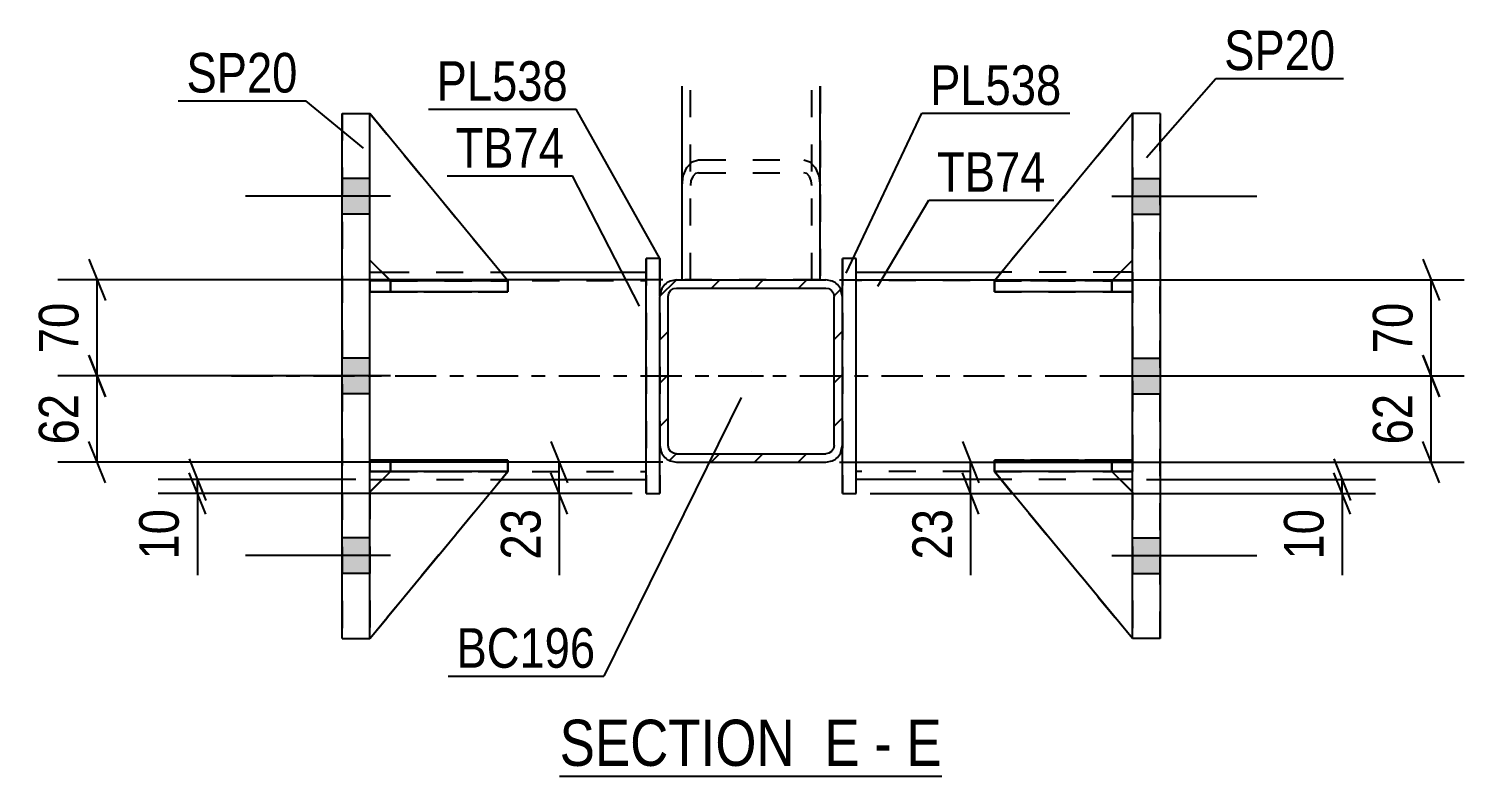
# Model space of a CAD drawing. Header units: millimetres. Extents: x 0 to 841, y 0 to 594.
# Drawn here: x 204.1 to 308, y 150.9 to 205 of the extents above; entities that cross this region are included whole.
import ezdxf

# ---------------------------------------------------------------- set-up
doc = ezdxf.new("R2010")
doc.units = ezdxf.units.MM
doc.linetypes.add('DXK_LINE_DOT2', pattern=[3.9198, 1.9599, -1.9599])
doc.linetypes.add('DXK_LINE_DOT3', pattern=[5.9187, 2.979, -0.9799, 0.9799, -0.9799])
doc.styles.add('Arial Narrow', font='ARIALN.TTF', dxfattribs={"height": 0.2})

# ---------------------------------------------------------------- blocks, each defined once
blk = doc.blocks.new('Unknown-303386140-16 - 5019')
at = {"color": 6, "linetype": 'Continuous'}
blk.add_line((242.54, 150.93), (270.19, 150.93), dxfattribs=at)
at = {"color": 0, "linetype": 'Continuous'}
for points in [[(260.65, 151.68), (260.65, 155.18), (242.54, 155.18), (242.54, 151.68)], [(264.25, 151.68), (264.25, 155.18), (261.7, 155.18), (261.7, 151.68)], [(266.58, 151.68), (266.58, 155.18), (265.3, 155.18), (265.3, 151.68)], [(270.19, 151.68), (270.19, 155.18), (267.63, 155.18), (267.63, 151.68)]]:
    blk.add_wipeout(points, dxfattribs=at)
at = {"color": 7, "linetype": 'Continuous', "style": 'Arial Narrow'}
for s, p in [('SECTION ', (242.54, 151.68)), ('E', (261.7, 151.68)), ('E', (267.63, 151.68)), ('-', (265.3, 151.68))]:
    blk.add_text(s, height=3.34, dxfattribs=at).set_placement(p)
blk = doc.blocks.new('Part-303386140-5073 - 5019')
at = {"color": 2, "linetype": 'Continuous'}
for p, q in [((264, 187.39), (274.51, 187.39)), ((284, 187.39), (283.11, 187.39)), ((274.49, 172.39), (264, 172.39)), ((284, 172.39), (283.09, 172.39))]:
    blk.add_line(p, q, dxfattribs=at)
at = {"color": 7, "linetype": 'DXK_LINE_DOT2'}
for p, q in [((264, 172.39), (264, 187.39)), ((283.11, 187.39), (274.51, 187.39)), ((284, 187.39), (284, 172.39)), ((284, 186.79), (264, 186.79)), ((284, 172.99), (264, 172.99)), ((283.09, 172.39), (274.49, 172.39))]:
    blk.add_line(p, q, dxfattribs=at)
at = {"color": 7, "linetype": 'DXK_LINE_DOT3'}
blk.add_line((254, 179.89), (294, 179.89), dxfattribs=at)
blk = doc.blocks.new('Part-303386140-5051 - 5019')
at = {"color": 7, "linetype": 'DXK_LINE_DOT2'}
for p, q in [((251.4, 186.85), (251.4, 200.85)), ((252, 186.85), (252, 200.85)), ((260.8, 186.85), (260.8, 200.85)), ((261.4, 200.85), (261.4, 186.85)), ((261.4, 186.85), (251.4, 186.85))]:
    blk.add_line(p, q, dxfattribs=at)
blk = doc.blocks.new('Part-303386140-5091 - 5019')
at = {"color": 7, "linetype": 'DXK_LINE_DOT2'}
for p, q in [((284, 198.89), (274, 186.78)), ((274, 186.78), (284, 198.89)), ((284, 188.28), (284, 198.89)), ((282.5, 186.78), (284, 188.28)), ((282.5, 186.78), (284, 188.28)), ((274, 186.78), (282.5, 186.78)), ((274, 186.78), (274, 186.78)), ((282.5, 186.78), (274, 186.78)), ((282.5, 186.78), (282.5, 186.78))]:
    blk.add_line(p, q, dxfattribs=at)
blk = doc.blocks.new('Bolt-303386140-5027 - 5019')
at = {"linetype": 'Continuous'}
for points in [[(228.8, 191.59), (228.8, 194.19), (226.8, 194.19), (226.8, 191.59)], [(228.8, 191.59), (228.8, 194.19), (226.8, 194.19), (226.8, 191.59)], [(228.8, 191.59), (228.8, 194.19), (226.8, 194.19), (226.8, 191.59)], [(228.8, 178.59), (228.8, 181.19), (226.8, 181.19), (226.8, 178.59)], [(228.8, 178.59), (228.8, 181.19), (226.8, 181.19), (226.8, 178.59)], [(228.8, 165.59), (228.8, 168.19), (226.8, 168.19), (226.8, 165.59)], [(228.8, 165.59), (228.8, 168.19), (226.8, 168.19), (226.8, 165.59)], [(228.8, 165.59), (228.8, 168.19), (226.8, 168.19), (226.8, 165.59)]]:
    blk.add_hatch(color=1, dxfattribs=at).paths.add_polyline_path(points)
at = {"color": 1, "linetype": 'Continuous'}
for p, q in [((228.8, 194.19), (226.8, 194.19)), ((228.8, 194.19), (226.8, 194.19)), ((228.8, 194.19), (226.8, 194.19)), ((230.3, 192.89), (219.8, 192.89)), ((230.3, 192.89), (219.8, 192.89)), ((230.3, 192.89), (219.8, 192.89)), ((228.8, 191.59), (226.8, 191.59)), ((228.8, 191.59), (226.8, 191.59)), ((228.8, 191.59), (226.8, 191.59)), ((228.8, 181.19), (226.8, 181.19)), ((228.8, 181.19), (226.8, 181.19)), ((230.3, 179.89), (219.8, 179.89)), ((230.3, 179.89), (219.8, 179.89)), ((228.8, 178.59), (226.8, 178.59)), ((228.8, 178.59), (226.8, 178.59)), ((228.8, 168.19), (226.8, 168.19)), ((228.8, 168.19), (226.8, 168.19)), ((228.8, 168.19), (226.8, 168.19)), ((230.3, 166.89), (219.8, 166.89)), ((230.3, 166.89), (219.8, 166.89)), ((230.3, 166.89), (219.8, 166.89)), ((228.8, 165.59), (226.8, 165.59)), ((228.8, 165.59), (226.8, 165.59)), ((228.8, 165.59), (226.8, 165.59))]:
    blk.add_line(p, q, dxfattribs=at)
blk = doc.blocks.new('Part-303386140-5068 - 5019')
at = {"linetype": 'Continuous'}
h = blk.add_hatch(dxfattribs=at)
h.set_pattern_fill('', scale=0.7, style=0, pattern_type=0)
h.set_pattern_definition([(45, (250.9957, 186.852), (-1.57154, 1.57154), [])])
h.paths.add_polyline_path([(261.8, 186.85), (251, 186.85), (250.54, 186.76), (250.15, 186.5), (249.89, 186.11), (249.8, 185.65), (249.8, 174.85), (249.89, 174.39), (250.15, 174), (250.54, 173.74), (251, 173.65), (261.8, 173.65), (262.25, 173.74), (262.64, 174), (262.9, 174.39), (263, 174.85), (263, 185.65), (262.9, 186.11), (262.64, 186.5), (262.25, 186.76)])
h.paths.add_polyline_path([(262.35, 185.88), (262.4, 185.65), (262.4, 174.85), (262.35, 174.62), (262.22, 174.43), (262.03, 174.3), (261.8, 174.25), (251, 174.25), (250.77, 174.3), (250.57, 174.43), (250.44, 174.62), (250.4, 174.85), (250.4, 185.65), (250.44, 185.88), (250.57, 186.08), (250.77, 186.21), (251, 186.25), (261.8, 186.25), (262.03, 186.21), (262.22, 186.08)])
at = {"color": 2, "linetype": 'Continuous'}
for p, q in [((249.89, 186.11), (249.8, 185.65)), ((250.44, 185.88), (250.57, 186.08)), ((251, 186.85), (250.54, 186.76)), ((250.57, 186.08), (250.77, 186.21)), ((250.77, 186.21), (251, 186.25)), ((251, 186.85), (251, 186.85)), ((251, 186.85), (261.8, 186.85)), ((251, 186.25), (251, 186.25)), ((251, 186.25), (261.8, 186.25)), ((261.8, 186.85), (261.8, 186.85)), ((262.25, 186.76), (261.8, 186.85)), ((261.8, 186.25), (261.8, 186.25)), ((261.8, 186.25), (262.03, 186.21)), ((262.03, 186.21), (262.22, 186.08)), ((262.22, 186.08), (262.35, 185.88)), ((263, 185.65), (262.9, 186.11)), ((249.8, 185.65), (249.8, 185.65)), ((249.8, 174.85), (249.8, 185.65)), ((250.4, 185.65), (250.44, 185.88)), ((250.4, 185.65), (250.4, 185.65)), ((250.4, 174.85), (250.4, 185.65)), ((262.35, 185.88), (262.4, 185.65)), ((262.4, 185.65), (262.4, 185.65)), ((262.4, 174.85), (262.4, 185.65)), ((263, 185.65), (263, 185.65)), ((263, 174.85), (263, 185.65)), ((249.8, 174.85), (249.8, 174.85)), ((249.8, 174.85), (249.89, 174.39)), ((250.4, 174.85), (250.4, 174.85)), ((250.44, 174.62), (250.4, 174.85)), ((250.57, 174.43), (250.44, 174.62)), ((262.35, 174.62), (262.22, 174.43)), ((262.4, 174.85), (262.35, 174.62)), ((262.4, 174.85), (262.4, 174.85)), ((262.9, 174.39), (263, 174.85)), ((263, 174.85), (263, 174.85)), ((250.54, 173.74), (251, 173.65)), ((250.77, 174.3), (250.57, 174.43)), ((251, 174.25), (250.77, 174.3)), ((251, 174.25), (251, 174.25)), ((251, 174.25), (261.8, 174.25)), ((251, 173.65), (251, 173.65)), ((251, 173.65), (261.8, 173.65)), ((262.03, 174.3), (261.8, 174.25)), ((261.8, 174.25), (261.8, 174.25)), ((261.8, 173.65), (262.25, 173.74)), ((261.8, 173.65), (261.8, 173.65)), ((262.22, 174.43), (262.03, 174.3))]:
    blk.add_line(p, q, dxfattribs=at)
at = {"color": 7, "linetype": 'DXK_LINE_DOT3'}
blk.add_line((256.4, 180.25), (256.4, 180.25), dxfattribs=at)
at = {"color": 2, "linetype": 'Continuous'}
for centre, start, end in [((251, 185.65), 112.5, 157.5), ((261.8, 185.65), 22.5, 67.5), ((251, 174.85), 202.5, 247.5), ((261.8, 174.85), 292.5, 337.5)]:
    blk.add_arc(centre, 1.2, start, end, dxfattribs=at)
blk = doc.blocks.new('Part-303386140-5052 - 5019')
at = {"color": 2, "linetype": 'Continuous'}
for p, q in [((251.4, 186.85), (251.4, 200.85)), ((261.4, 186.85), (261.4, 200.85))]:
    blk.add_line(p, q, dxfattribs=at)
at = {"color": 7, "linetype": 'DXK_LINE_DOT2'}
for p, q in [((252, 186.85), (252, 200.85)), ((260.8, 186.85), (260.8, 200.85)), ((251.75, 194.98), (252.14, 195.39)), ((252.14, 195.39), (252.6, 195.53)), ((252.6, 195.53), (260.2, 195.53)), ((260.2, 195.53), (260.65, 195.39)), ((260.65, 195.39), (261.04, 194.98)), ((251.4, 193.67), (251.49, 194.38)), ((251.49, 194.38), (251.75, 194.98)), ((252.17, 194.33), (252.04, 194.02)), ((252.37, 194.53), (252.17, 194.33)), ((252.6, 194.6), (252.37, 194.53)), ((252.6, 194.6), (260.2, 194.6)), ((260.43, 194.53), (260.2, 194.6)), ((260.62, 194.33), (260.43, 194.53)), ((260.75, 194.02), (260.62, 194.33)), ((261.04, 194.98), (261.3, 194.38)), ((261.3, 194.38), (261.4, 193.67)), ((252.04, 194.02), (252, 193.67)), ((260.8, 193.67), (260.75, 194.02)), ((261.4, 186.85), (251.4, 186.85))]:
    blk.add_line(p, q, dxfattribs=at)
blk = doc.blocks.new('Part-303386140-5092 - 5019')
at = {"color": 2, "linetype": 'Continuous'}
for p, q in [((284, 198.89), (274, 186.78)), ((282.51, 186.79), (284, 188.28)), ((275.25, 186.78), (274, 186.78)), ((274, 186.78), (274, 186.78))]:
    blk.add_line(p, q, dxfattribs=at)
at = {"color": 7, "linetype": 'DXK_LINE_DOT2'}
for p, q in [((274, 186.78), (284, 198.89)), ((284, 188.28), (284, 198.89)), ((282.5, 186.78), (284, 188.28)), ((282.5, 186.78), (274, 186.78)), ((282.5, 186.78), (275.25, 186.78)), ((282.5, 186.78), (282.51, 186.79)), ((282.5, 186.78), (282.5, 186.78))]:
    blk.add_line(p, q, dxfattribs=at)
blk = doc.blocks.new('Bolt-303386140-5028 - 5019')
at = {"linetype": 'Continuous'}
for points in [[(286, 191.59), (286, 194.19), (284, 194.19), (284, 191.59)], [(286, 191.59), (286, 194.19), (284, 194.19), (284, 191.59)], [(286, 191.59), (286, 194.19), (284, 194.19), (284, 191.59)], [(286, 178.59), (286, 181.19), (284, 181.19), (284, 178.59)], [(286, 178.59), (286, 181.19), (284, 181.19), (284, 178.59)], [(286, 165.59), (286, 168.19), (284, 168.19), (284, 165.59)], [(286, 165.59), (286, 168.19), (284, 168.19), (284, 165.59)], [(286, 165.59), (286, 168.19), (284, 168.19), (284, 165.59)]]:
    blk.add_hatch(color=1, dxfattribs=at).paths.add_polyline_path(points)
at = {"color": 1, "linetype": 'Continuous'}
for p, q in [((284, 194.19), (286, 194.19)), ((284, 194.19), (286, 194.19)), ((284, 194.19), (286, 194.19)), ((282.5, 192.89), (293, 192.89)), ((282.5, 192.89), (293, 192.89)), ((282.5, 192.89), (293, 192.89)), ((284, 191.59), (286, 191.59)), ((284, 191.59), (286, 191.59)), ((284, 191.59), (286, 191.59)), ((284, 181.19), (286, 181.19)), ((284, 181.19), (286, 181.19)), ((282.5, 179.89), (293, 179.89)), ((282.5, 179.89), (293, 179.89)), ((284, 178.59), (286, 178.59)), ((284, 178.59), (286, 178.59)), ((284, 168.19), (286, 168.19)), ((284, 168.19), (286, 168.19)), ((284, 168.19), (286, 168.19)), ((282.5, 166.89), (293, 166.89)), ((282.5, 166.89), (293, 166.89)), ((282.5, 166.89), (293, 166.89)), ((284, 165.59), (286, 165.59)), ((284, 165.59), (286, 165.59)), ((284, 165.59), (286, 165.59))]:
    blk.add_line(p, q, dxfattribs=at)
blk = doc.blocks.new('Part-303386140-5078 - 5019')
at = {"color": 2, "linetype": 'Continuous'}
for p, q in [((263, 171.39), (263, 188.39)), ((264, 188.39), (263, 188.39)), ((264, 171.39), (264, 188.39)), ((263, 171.39), (264, 171.39))]:
    blk.add_line(p, q, dxfattribs=at)
at = {"color": 7, "linetype": 'DXK_LINE_DOT2'}
for p, q in [((263, 188.39), (263, 171.39)), ((264, 171.39), (264, 188.39))]:
    blk.add_line(p, q, dxfattribs=at)
blk = doc.blocks.new('Part-303386140-5083 - 5019')
at = {"color": 2, "linetype": 'Continuous'}
for p, q in [((248.8, 171.39), (248.8, 188.39)), ((249.8, 188.39), (248.8, 188.39)), ((249.8, 185.69), (249.8, 188.39)), ((249.8, 171.39), (249.8, 174.81)), ((248.8, 171.39), (249.8, 171.39))]:
    blk.add_line(p, q, dxfattribs=at)
at = {"color": 7, "linetype": 'DXK_LINE_DOT2'}
for p, q in [((248.8, 188.39), (248.8, 171.39)), ((249.8, 188.39), (249.8, 171.39)), ((249.8, 174.81), (249.8, 185.69))]:
    blk.add_line(p, q, dxfattribs=at)
blk = doc.blocks.new('Part-303386140-5088 - 5019')
at = {"color": 2, "linetype": 'Continuous'}
for p, q in [((228.8, 187.39), (229.69, 187.39)), ((238.3, 187.39), (248.8, 187.39)), ((228.8, 172.39), (229.71, 172.39)), ((238.32, 172.39), (248.8, 172.39))]:
    blk.add_line(p, q, dxfattribs=at)
at = {"color": 7, "linetype": 'DXK_LINE_DOT2'}
for p, q in [((228.8, 172.39), (228.8, 187.39)), ((229.69, 187.39), (238.3, 187.39)), ((248.8, 172.39), (248.8, 187.39)), ((228.8, 186.79), (248.8, 186.79)), ((228.8, 172.99), (248.8, 172.99)), ((229.71, 172.39), (238.32, 172.39))]:
    blk.add_line(p, q, dxfattribs=at)
at = {"color": 7, "linetype": 'DXK_LINE_DOT3'}
blk.add_line((218.8, 179.89), (258.8, 179.89), dxfattribs=at)
blk = doc.blocks.new('Part-303386140-5089 - 5019')
at = {"color": 7, "linetype": 'DXK_LINE_DOT2'}
for p, q in [((274, 172.98), (282.5, 172.98)), ((284, 160.89), (274, 172.98)), ((274, 172.98), (274, 172.98)), ((282.5, 172.98), (274, 172.98)), ((274, 172.98), (284, 160.89)), ((282.5, 172.98), (284, 171.48)), ((282.5, 172.98), (282.5, 172.98)), ((284, 171.48), (282.5, 172.98)), ((284, 171.48), (284, 160.89))]:
    blk.add_line(p, q, dxfattribs=at)
blk = doc.blocks.new('Part-303386140-5090 - 5019')
at = {"color": 2, "linetype": 'Continuous'}
for p, q in [((274, 172.98), (274, 172.98)), ((282.5, 172.98), (274, 172.98)), ((284, 160.89), (274, 172.98)), ((282.5, 172.98), (282.5, 172.98)), ((282.5, 172.98), (284, 171.48))]:
    blk.add_line(p, q, dxfattribs=at)
at = {"color": 7, "linetype": 'DXK_LINE_DOT2'}
for p, q in [((274, 172.98), (282.5, 172.98)), ((284, 160.89), (274, 172.98)), ((282.5, 172.98), (284, 171.48)), ((284, 171.48), (284, 160.89))]:
    blk.add_line(p, q, dxfattribs=at)
blk = doc.blocks.new('Part-303386140-5093 - 5019')
at = {"color": 7, "linetype": 'DXK_LINE_DOT2'}
for p, q in [((274, 172.99), (274, 173.79)), ((274, 173.79), (282.5, 173.79)), ((284, 173.79), (274, 173.79)), ((282.5, 172.99), (282.5, 173.79)), ((282.5, 173.79), (284, 173.79)), ((284, 172.99), (284, 173.79)), ((284, 172.99), (284, 173.79)), ((284, 173.79), (284, 173.79)), ((282.5, 172.99), (274, 172.99)), ((274, 172.99), (284, 172.99)), ((284, 172.99), (282.5, 172.99)), ((284, 172.99), (284, 172.99))]:
    blk.add_line(p, q, dxfattribs=at)
blk = doc.blocks.new('Part-303386140-5094 - 5019')
at = {"color": 7, "linetype": 'DXK_LINE_DOT2'}
for p, q in [((274, 185.99), (274, 186.79)), ((274, 186.79), (282.5, 186.79)), ((284, 186.79), (274, 186.79)), ((282.5, 185.99), (274, 185.99)), ((274, 185.99), (284, 185.99)), ((282.5, 185.99), (282.5, 186.79)), ((282.5, 186.79), (284, 186.79)), ((284, 185.99), (282.5, 185.99)), ((284, 185.99), (284, 186.79)), ((284, 185.99), (284, 186.79)), ((284, 186.79), (284, 186.79)), ((284, 185.99), (284, 185.99))]:
    blk.add_line(p, q, dxfattribs=at)
blk = doc.blocks.new('Part-303386140-5095 - 5019')
at = {"color": 2, "linetype": 'Continuous'}
for p, q in [((274, 173.79), (284, 173.79)), ((274, 173.79), (274, 172.99)), ((284, 173.79), (284, 173.79)), ((284, 173.79), (284, 172.99)), ((284, 172.99), (274, 172.99)), ((284, 172.99), (284, 172.99))]:
    blk.add_line(p, q, dxfattribs=at)
at = {"color": 7, "linetype": 'DXK_LINE_DOT2'}
for p, q in [((282.5, 173.79), (274, 173.79)), ((284, 173.79), (282.5, 173.79)), ((282.5, 173.79), (282.5, 172.99)), ((284, 173.79), (284, 172.99)), ((274, 172.99), (282.5, 172.99)), ((282.5, 172.99), (284, 172.99))]:
    blk.add_line(p, q, dxfattribs=at)
blk = doc.blocks.new('Part-303386140-5096 - 5019')
at = {"color": 2, "linetype": 'Continuous'}
for p, q in [((274.01, 186.79), (274, 186.79)), ((274, 186.79), (274, 185.99)), ((284, 185.99), (274, 185.99)), ((284, 186.79), (275.25, 186.79)), ((284, 186.79), (284, 186.79)), ((284, 186.79), (284, 185.99)), ((284, 185.99), (284, 185.99))]:
    blk.add_line(p, q, dxfattribs=at)
at = {"color": 7, "linetype": 'DXK_LINE_DOT2'}
for p, q in [((274, 185.99), (282.5, 185.99)), ((275.25, 186.79), (274.01, 186.79)), ((282.5, 186.79), (274.01, 186.79)), ((282.5, 186.79), (284, 186.79)), ((282.5, 186.79), (282.5, 185.99)), ((282.5, 185.99), (284, 185.99)), ((284, 186.79), (284, 185.99))]:
    blk.add_line(p, q, dxfattribs=at)
blk = doc.blocks.new('Part-303386140-5097 - 5019')
at = {"color": 7, "linetype": 'DXK_LINE_DOT2'}
for p, q in [((230.3, 172.98), (228.8, 171.48)), ((228.8, 160.89), (238.8, 172.98)), ((228.8, 171.48), (230.3, 172.98)), ((238.8, 172.98), (228.8, 160.89)), ((238.8, 172.98), (230.3, 172.98)), ((230.3, 172.98), (230.3, 172.98)), ((230.3, 172.98), (238.8, 172.98)), ((238.8, 172.98), (238.8, 172.98)), ((228.8, 171.48), (228.8, 160.89))]:
    blk.add_line(p, q, dxfattribs=at)
blk = doc.blocks.new('Part-303386140-5098 - 5019')
at = {"color": 2, "linetype": 'Continuous'}
for p, q in [((230.3, 172.98), (228.8, 171.48)), ((228.8, 160.89), (238.8, 172.98)), ((238.8, 172.98), (230.3, 172.98)), ((230.3, 172.98), (230.3, 172.98)), ((238.8, 172.98), (238.8, 172.98))]:
    blk.add_line(p, q, dxfattribs=at)
at = {"color": 7, "linetype": 'DXK_LINE_DOT2'}
for p, q in [((228.8, 171.48), (230.3, 172.98)), ((228.8, 160.89), (238.8, 172.98)), ((230.3, 172.98), (238.8, 172.98)), ((228.8, 171.48), (228.8, 160.89))]:
    blk.add_line(p, q, dxfattribs=at)
blk = doc.blocks.new('Part-303386140-5099 - 5019')
at = {"color": 7, "linetype": 'DXK_LINE_DOT2'}
for p, q in [((228.8, 188.28), (228.8, 198.89)), ((228.8, 198.89), (238.8, 186.78)), ((228.8, 198.89), (238.8, 186.78)), ((230.3, 186.78), (228.8, 188.28)), ((230.3, 186.78), (228.8, 188.28)), ((238.8, 186.78), (230.3, 186.78)), ((230.3, 186.78), (230.3, 186.78)), ((230.3, 186.78), (238.8, 186.78)), ((238.8, 186.78), (238.8, 186.78))]:
    blk.add_line(p, q, dxfattribs=at)
blk = doc.blocks.new('Part-303386140-5100 - 5019')
at = {"color": 2, "linetype": 'Continuous'}
for p, q in [((238.8, 186.78), (228.8, 198.89)), ((230.29, 186.79), (228.8, 188.28)), ((237.56, 186.78), (238.8, 186.78)), ((238.8, 186.78), (238.8, 186.78))]:
    blk.add_line(p, q, dxfattribs=at)
at = {"color": 7, "linetype": 'DXK_LINE_DOT2'}
for p, q in [((228.8, 188.28), (228.8, 198.89)), ((228.8, 198.89), (238.8, 186.78)), ((230.3, 186.78), (228.8, 188.28)), ((230.3, 186.78), (230.29, 186.79)), ((238.8, 186.78), (230.3, 186.78)), ((230.3, 186.78), (230.3, 186.78)), ((230.3, 186.78), (237.56, 186.78))]:
    blk.add_line(p, q, dxfattribs=at)
blk = doc.blocks.new('Part-303386140-5101 - 5019')
at = {"color": 7, "linetype": 'DXK_LINE_DOT2'}
for p, q in [((228.8, 173.79), (230.3, 173.79)), ((238.8, 173.79), (228.8, 173.79)), ((228.8, 173.79), (228.8, 173.79)), ((228.8, 173.79), (228.8, 172.99)), ((228.8, 173.79), (228.8, 172.99)), ((230.3, 173.79), (238.8, 173.79)), ((230.3, 173.79), (230.3, 172.99)), ((238.8, 173.79), (238.8, 172.99)), ((230.3, 172.99), (228.8, 172.99)), ((228.8, 172.99), (238.8, 172.99)), ((228.8, 172.99), (228.8, 172.99)), ((238.8, 172.99), (230.3, 172.99))]:
    blk.add_line(p, q, dxfattribs=at)
blk = doc.blocks.new('Part-303386140-5102 - 5019')
at = {"color": 7, "linetype": 'DXK_LINE_DOT2'}
for p, q in [((228.8, 186.79), (230.3, 186.79)), ((238.8, 186.79), (228.8, 186.79)), ((228.8, 186.79), (228.8, 186.79)), ((228.8, 186.79), (228.8, 185.99)), ((228.8, 186.79), (228.8, 185.99)), ((230.3, 185.99), (228.8, 185.99)), ((228.8, 185.99), (238.8, 185.99)), ((228.8, 185.99), (228.8, 185.99)), ((230.3, 186.79), (238.8, 186.79)), ((230.3, 186.79), (230.3, 185.99)), ((238.8, 185.99), (230.3, 185.99)), ((238.8, 186.79), (238.8, 185.99))]:
    blk.add_line(p, q, dxfattribs=at)
blk = doc.blocks.new('Part-303386140-5103 - 5019')
at = {"color": 2, "linetype": 'Continuous'}
for p, q in [((228.8, 172.99), (228.8, 173.79)), ((238.8, 173.79), (228.8, 173.79)), ((238.8, 172.99), (238.8, 173.79)), ((238.8, 172.99), (228.8, 172.99)), ((228.8, 172.99), (228.8, 172.99))]:
    blk.add_line(p, q, dxfattribs=at)
at = {"color": 7, "linetype": 'DXK_LINE_DOT2'}
for p, q in [((230.3, 173.79), (228.8, 173.79)), ((230.3, 172.99), (230.3, 173.79)), ((238.8, 173.79), (230.3, 173.79)), ((228.8, 172.99), (230.3, 172.99)), ((230.3, 172.99), (238.8, 172.99))]:
    blk.add_line(p, q, dxfattribs=at)
blk = doc.blocks.new('Part-303386140-5104 - 5019')
at = {"color": 2, "linetype": 'Continuous'}
for p, q in [((228.8, 185.99), (228.8, 186.79)), ((228.8, 186.79), (237.56, 186.79)), ((238.8, 185.99), (228.8, 185.99)), ((228.8, 185.99), (228.8, 185.99)), ((238.8, 186.79), (238.79, 186.79)), ((238.8, 185.99), (238.8, 186.79))]:
    blk.add_line(p, q, dxfattribs=at)
at = {"color": 7, "linetype": 'DXK_LINE_DOT2'}
for p, q in [((230.3, 186.79), (228.8, 186.79)), ((228.8, 185.99), (230.3, 185.99)), ((230.3, 185.99), (230.3, 186.79)), ((230.3, 186.79), (238.79, 186.79)), ((230.3, 185.99), (238.8, 185.99))]:
    blk.add_line(p, q, dxfattribs=at)
blk = doc.blocks.new('Part-303386140-5105 - 5019')
at = {"color": 2, "linetype": 'Continuous'}
for p, q in [((286, 198.89), (284, 198.89)), ((284, 160.89), (284, 198.89)), ((286, 198.89), (286, 160.89)), ((286, 160.89), (284, 160.89))]:
    blk.add_line(p, q, dxfattribs=at)
at = {"color": 7, "linetype": 'DXK_LINE_DOT2'}
for p, q in [((284, 198.89), (284, 160.89)), ((286, 160.89), (286, 198.89))]:
    blk.add_line(p, q, dxfattribs=at)
blk = doc.blocks.new('Part-303386140-5110 - 5019')
at = {"color": 2, "linetype": 'Continuous'}
for p, q in [((226.8, 198.89), (226.8, 198.89)), ((226.8, 198.89), (228.8, 198.89)), ((226.8, 160.89), (226.8, 198.89)), ((228.8, 160.89), (228.8, 198.89)), ((226.8, 160.89), (226.8, 160.89)), ((226.8, 160.89), (228.8, 160.89))]:
    blk.add_line(p, q, dxfattribs=at)
at = {"color": 7, "linetype": 'DXK_LINE_DOT2'}
for p, q in [((226.8, 198.89), (226.8, 160.89)), ((228.8, 160.89), (228.8, 198.89))]:
    blk.add_line(p, q, dxfattribs=at)
blk = doc.blocks.new('StraightDimension-303386140-22271 - 5019')
at = {"color": 7, "linetype": 'Continuous'}
for p, q in [((215.73, 173.89), (216.93, 170.89)), ((216.93, 169.89), (215.73, 172.89)), ((227.8, 172.39), (213.48, 172.39)), ((216.33, 171.39), (216.33, 172.39)), ((247.8, 171.39), (213.48, 171.39)), ((216.33, 171.39), (216.33, 165.49)), ((216.33, 171.39), (216.33, 165.49))]:
    blk.add_line(p, q, dxfattribs=at)
at = {"color": 0}
blk.add_wipeout([(215.58, 170.87), (211.38, 170.87), (211.38, 166.01), (215.58, 166.01)], dxfattribs=at)
at = {"color": 3, "style": 'Arial Narrow'}
blk.add_text('10', height=2.863, rotation=90.0002, dxfattribs=at).set_placement((214.98, 166.61))
blk = doc.blocks.new('StraightDimension-303386140-22207 - 5019')
at = {"color": 7, "linetype": 'Continuous'}
for p, q in [((305, 188.35), (306.2, 185.35)), ((262.8, 186.85), (308, 186.85)), ((305.6, 179.89), (305.6, 186.85)), ((306.2, 178.39), (305, 181.39)), ((291.5, 179.89), (308, 179.89))]:
    blk.add_line(p, q, dxfattribs=at)
at = {"color": 0}
blk.add_wipeout([(304.85, 185.8), (300.65, 185.8), (300.65, 180.94), (304.85, 180.94)], dxfattribs=at)
at = {"color": 3, "style": 'Arial Narrow'}
blk.add_text('70', height=2.863, rotation=90.0002, dxfattribs=at).set_placement((304.25, 181.54))
blk = doc.blocks.new('StraightDimension-303386140-22208 - 5019')
at = {"color": 7, "linetype": 'Continuous'}
for p, q in [((305, 181.39), (306.2, 178.39)), ((291.5, 179.89), (308, 179.89)), ((305.6, 173.65), (305.6, 179.89)), ((306.2, 172.15), (305, 175.15)), ((262.8, 173.65), (308, 173.65))]:
    blk.add_line(p, q, dxfattribs=at)
at = {"color": 0}
blk.add_wipeout([(304.85, 179.2), (300.65, 179.2), (300.65, 174.34), (304.85, 174.34)], dxfattribs=at)
at = {"color": 3, "style": 'Arial Narrow'}
blk.add_text('62', height=2.863, rotation=90.0002, dxfattribs=at).set_placement((304.25, 174.94))
blk = doc.blocks.new('StraightDimension-303386140-22282 - 5019')
at = {"color": 7, "linetype": 'Continuous'}
for p, q in [((241.91, 175.15), (243.11, 172.15)), ((250, 173.65), (239.66, 173.65)), ((242.51, 171.39), (242.51, 173.65)), ((243.11, 169.89), (241.91, 172.89)), ((247.8, 171.39), (239.66, 171.39)), ((242.51, 171.39), (242.51, 165.49)), ((242.51, 171.39), (242.51, 165.49))]:
    blk.add_line(p, q, dxfattribs=at)
at = {"color": 0}
blk.add_wipeout([(241.76, 170.87), (237.56, 170.87), (237.56, 166.01), (241.76, 166.01)], dxfattribs=at)
at = {"color": 3, "style": 'Arial Narrow'}
blk.add_text('23', height=2.863, rotation=90.0002, dxfattribs=at).set_placement((241.16, 166.61))
blk = doc.blocks.new('StraightDimension-303386140-22260 - 5019')
at = {"color": 7, "linetype": 'Continuous'}
for p, q in [((298.57, 173.89), (299.77, 170.89)), ((299.77, 169.89), (298.57, 172.89)), ((285, 172.39), (301.57, 172.39)), ((299.17, 171.39), (299.17, 172.39)), ((265, 171.39), (301.57, 171.39)), ((299.17, 171.39), (299.17, 165.49)), ((299.17, 171.39), (299.17, 165.49))]:
    blk.add_line(p, q, dxfattribs=at)
at = {"color": 0}
blk.add_wipeout([(298.42, 170.87), (294.22, 170.87), (294.22, 166.01), (298.42, 166.01)], dxfattribs=at)
at = {"color": 3, "style": 'Arial Narrow'}
blk.add_text('10', height=2.863, rotation=90.0002, dxfattribs=at).set_placement((297.82, 166.61))
blk = doc.blocks.new('StraightDimension-303386140-22227 - 5019')
at = {"color": 7, "linetype": 'Continuous'}
for p, q in [((208.47, 188.35), (209.67, 185.35)), ((250, 186.85), (206.22, 186.85)), ((209.07, 179.89), (209.07, 186.85)), ((209.67, 178.39), (208.47, 181.39)), ((221.3, 179.89), (206.22, 179.89))]:
    blk.add_line(p, q, dxfattribs=at)
at = {"color": 0}
blk.add_wipeout([(208.32, 185.8), (204.12, 185.8), (204.12, 180.94), (208.32, 180.94)], dxfattribs=at)
at = {"color": 3, "style": 'Arial Narrow'}
blk.add_text('70', height=2.863, rotation=90.0002, dxfattribs=at).set_placement((207.72, 181.54))
blk = doc.blocks.new('StraightDimension-303386140-22228 - 5019')
at = {"color": 7, "linetype": 'Continuous'}
for p, q in [((208.47, 181.39), (209.67, 178.39)), ((221.3, 179.89), (206.22, 179.89)), ((209.07, 173.65), (209.07, 179.89)), ((209.67, 172.15), (208.47, 175.15)), ((250, 173.65), (206.22, 173.65))]:
    blk.add_line(p, q, dxfattribs=at)
at = {"color": 0}
blk.add_wipeout([(208.32, 179.2), (204.12, 179.2), (204.12, 174.34), (208.32, 174.34)], dxfattribs=at)
at = {"color": 3, "style": 'Arial Narrow'}
blk.add_text('62', height=2.863, rotation=90.0002, dxfattribs=at).set_placement((207.72, 174.94))
blk = doc.blocks.new('StraightDimension-303386140-22293 - 5019')
at = {"color": 7, "linetype": 'Continuous'}
for p, q in [((271.68, 175.15), (272.88, 172.15)), ((262.8, 173.65), (274.68, 173.65)), ((272.28, 171.39), (272.28, 173.65)), ((272.88, 169.89), (271.68, 172.89)), ((265, 171.39), (274.68, 171.39)), ((272.28, 171.39), (272.28, 165.49)), ((272.28, 171.39), (272.28, 165.49))]:
    blk.add_line(p, q, dxfattribs=at)
at = {"color": 0}
blk.add_wipeout([(271.53, 170.87), (267.33, 170.87), (267.33, 166.01), (271.53, 166.01)], dxfattribs=at)
at = {"color": 3, "style": 'Arial Narrow'}
blk.add_text('23', height=2.863, rotation=90.0002, dxfattribs=at).set_placement((270.93, 166.61))
blk = doc.blocks.new('Mark-303386140-22308 - 5019')
at = {"color": 30, "linetype": 'Continuous'}
for p, q in [((265.57, 186.38), (269.25, 192.62)), ((269.25, 192.62), (278.31, 192.62))]:
    blk.add_line(p, q, dxfattribs=at)
at = {"color": 0}
blk.add_wipeout([(277.71, 193.22), (277.71, 196.22), (269.85, 196.22), (269.85, 193.22)], dxfattribs=at)
blk.add_wipeout([(277.71, 193.22), (277.71, 196.22), (269.85, 196.22), (269.85, 193.22)], dxfattribs=at)
at = {"color": 3, "style": 'Arial Narrow'}
blk.add_text('TB74', height=2.863, dxfattribs=at).set_placement((269.85, 193.22))
blk = doc.blocks.new('Mark-303386140-5064 - 5019')
at = {"color": 30, "linetype": 'Continuous'}
for p in [(255.67, 178.33), (234.48, 158.18)]:
    blk.add_line(p, (245.73, 158.18), dxfattribs=at)
at = {"color": 0}
blk.add_wipeout([(245.13, 158.78), (245.13, 161.78), (235.08, 161.78), (235.08, 158.78)], dxfattribs=at)
blk.add_wipeout([(245.13, 158.78), (245.13, 161.78), (235.08, 161.78), (235.08, 158.78)], dxfattribs=at)
at = {"color": 3, "style": 'Arial Narrow'}
blk.add_text('BC196', height=2.863, dxfattribs=at).set_placement((235.08, 158.78))
blk = doc.blocks.new('Mark-303386140-5074 - 5019')
at = {"color": 30, "linetype": 'Continuous'}
for p, q in [((263.27, 187.33), (268.75, 198.9)), ((268.75, 198.9), (279.46, 198.9))]:
    blk.add_line(p, q, dxfattribs=at)
at = {"color": 0}
blk.add_wipeout([(278.86, 199.5), (278.86, 202.5), (269.35, 202.5), (269.35, 199.5)], dxfattribs=at)
blk.add_wipeout([(278.86, 199.5), (278.86, 202.5), (269.35, 202.5), (269.35, 199.5)], dxfattribs=at)
at = {"color": 3, "style": 'Arial Narrow'}
blk.add_text('PL538', height=2.863, dxfattribs=at).set_placement((269.35, 199.5))
blk = doc.blocks.new('Mark-303386140-5079 - 5019')
at = {"color": 30, "linetype": 'Continuous'}
for p in [(233.04, 199.2), (249.8, 188.39)]:
    blk.add_line(p, (243.74, 199.2), dxfattribs=at)
at = {"color": 0}
blk.add_wipeout([(243.14, 199.8), (243.14, 202.8), (233.64, 202.8), (233.64, 199.8)], dxfattribs=at)
blk.add_wipeout([(243.14, 199.8), (243.14, 202.8), (233.64, 202.8), (233.64, 199.8)], dxfattribs=at)
at = {"color": 3, "style": 'Arial Narrow'}
blk.add_text('PL538', height=2.863, dxfattribs=at).set_placement((233.64, 199.8))
blk = doc.blocks.new('Mark-303386140-5084 - 5019')
at = {"color": 30, "linetype": 'Continuous'}
for p in [(234.41, 194.36), (248.33, 184.93)]:
    blk.add_line(p, (243.46, 194.36), dxfattribs=at)
at = {"color": 0}
blk.add_wipeout([(242.86, 194.96), (242.86, 197.96), (235.01, 197.96), (235.01, 194.96)], dxfattribs=at)
blk.add_wipeout([(242.86, 194.96), (242.86, 197.96), (235.01, 197.96), (235.01, 194.96)], dxfattribs=at)
at = {"color": 3, "style": 'Arial Narrow'}
blk.add_text('TB74', height=2.863, dxfattribs=at).set_placement((235.01, 194.96))
blk = doc.blocks.new('Mark-303386140-23434 - 5019')
at = {"color": 30, "linetype": 'Continuous'}
for p, q in [((285, 195.69), (290.03, 201.42)), ((290.03, 201.42), (299.27, 201.42))]:
    blk.add_line(p, q, dxfattribs=at)
at = {"color": 0}
blk.add_wipeout([(298.67, 202.02), (298.67, 205.02), (290.63, 205.02), (290.63, 202.02)], dxfattribs=at)
blk.add_wipeout([(298.67, 202.02), (298.67, 205.02), (290.63, 205.02), (290.63, 202.02)], dxfattribs=at)
at = {"color": 3, "style": 'Arial Narrow'}
blk.add_text('SP20', height=2.863, dxfattribs=at).set_placement((290.63, 202.02))
blk = doc.blocks.new('Mark-303386140-5106 - 5019')
at = {"color": 30, "linetype": 'Continuous'}
for p in [(214.94, 199.8), (228.34, 196.37)]:
    blk.add_line(p, (224.18, 199.8), dxfattribs=at)
at = {"color": 0}
blk.add_wipeout([(223.58, 200.4), (223.58, 203.4), (215.54, 203.4), (215.54, 200.4)], dxfattribs=at)
blk.add_wipeout([(223.58, 200.4), (223.58, 203.4), (215.54, 203.4), (215.54, 200.4)], dxfattribs=at)
at = {"color": 3, "style": 'Arial Narrow'}
blk.add_text('SP20', height=2.863, dxfattribs=at).set_placement((215.54, 200.4))

msp = doc.modelspace()

# ---------------------------------------------------------------- block references
for name in ['Part-303386140-5051 - 5019', 'Part-303386140-5052 - 5019', 'Part-303386140-5110 - 5019', 'Part-303386140-5099 - 5019', 'Part-303386140-5100 - 5019', 'Part-303386140-5091 - 5019', 'Part-303386140-5092 - 5019', 'Part-303386140-5105 - 5019', 'Bolt-303386140-5027 - 5019', 'Bolt-303386140-5028 - 5019', 'Part-303386140-5083 - 5019', 'Part-303386140-5078 - 5019', 'Part-303386140-5088 - 5019', 'Part-303386140-5073 - 5019', 'Part-303386140-5102 - 5019', 'Part-303386140-5104 - 5019', 'Part-303386140-5068 - 5019', 'Part-303386140-5094 - 5019', 'Part-303386140-5096 - 5019', 'Part-303386140-5101 - 5019', 'Part-303386140-5103 - 5019', 'Part-303386140-5093 - 5019', 'Part-303386140-5095 - 5019', 'Part-303386140-5097 - 5019', 'Part-303386140-5098 - 5019', 'Part-303386140-5089 - 5019', 'Part-303386140-5090 - 5019', 'Unknown-303386140-16 - 5019']:
    msp.add_blockref(name, (0, 0))

# ---------------------------------------------------------------- next in the draw order: block references
for name in ['Mark-303386140-23434 - 5019', 'Mark-303386140-5106 - 5019', 'StraightDimension-303386140-22227 - 5019', 'StraightDimension-303386140-22207 - 5019', 'StraightDimension-303386140-22271 - 5019']:
    msp.add_blockref(name, (0, 0))

# ---------------------------------------------------------------- next in the draw order: block references
for name in ['Mark-303386140-5079 - 5019', 'Mark-303386140-22308 - 5019', 'StraightDimension-303386140-22208 - 5019', 'StraightDimension-303386140-22282 - 5019']:
    msp.add_blockref(name, (0, 0))

# ---------------------------------------------------------------- next in the draw order: block references
for name in ['Mark-303386140-5074 - 5019', 'Mark-303386140-5084 - 5019', 'StraightDimension-303386140-22228 - 5019', 'StraightDimension-303386140-22260 - 5019']:
    msp.add_blockref(name, (0, 0))

# ---------------------------------------------------------------- next in the draw order: block references
for name in ['Mark-303386140-5064 - 5019', 'StraightDimension-303386140-22293 - 5019']:
    msp.add_blockref(name, (0, 0))

doc.saveas('drawing.dxf')
